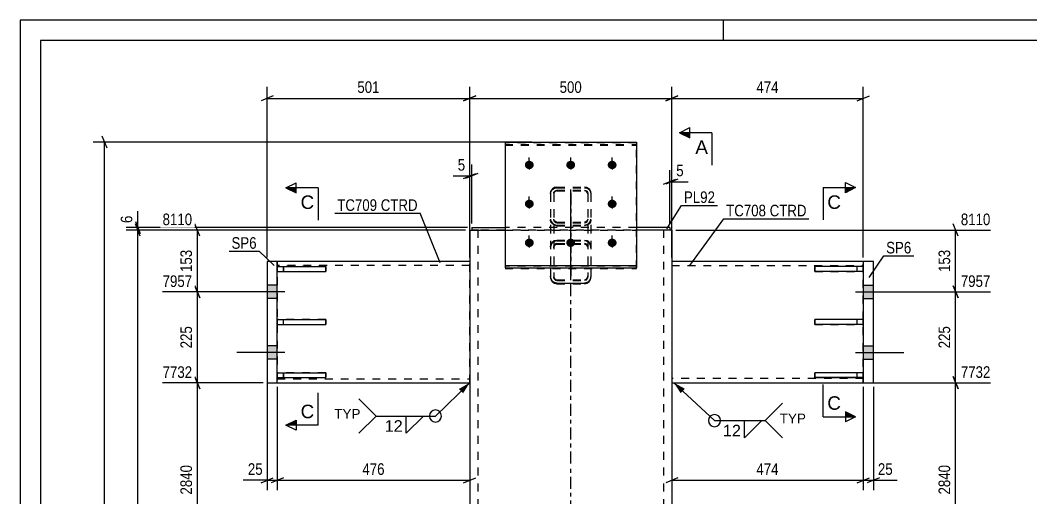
# Model space of a CAD drawing. Header units: millimetres. Extents: x -136 to 458, y -179 to 241.
# Drawn here: x -136.2 to 113.8, y 122.5 to 240.7 of the extents above; entities that cross this region are included whole.
import ezdxf

# ---------------------------------------------------------------- set-up
doc = ezdxf.new("R2010")
doc.units = ezdxf.units.MM
doc.linetypes.add('DXK_LINE_DOT2', pattern=[3.9198, 1.9599, -1.9599])
doc.linetypes.add('DXK_LINE_DOT3', pattern=[5.9187, 2.979, -0.9799, 0.9799, -0.9799])
doc.styles.add('Arial', font='ARIAL.TTF', dxfattribs={"height": 0.2})
doc.styles.add('Arial Narrow', font='ARIALN.TTF', dxfattribs={"height": 0.2})

# ---------------------------------------------------------------- blocks, each defined once
blk = doc.blocks.new('Unknown-284876647-1134')
at = {"color": 5, "linetype": 'Continuous'}
for p, q in [((457.78, 240.69), (-136.22, 240.69)), ((-136.22, 240.69), (-136.22, -179.31)), ((37.78, 235.69), (37.78, 240.69)), ((452.78, 235.69), (-131.22, 235.69)), ((-131.22, 235.69), (-131.22, -174.31))]:
    blk.add_line(p, q, dxfattribs=at)
blk = doc.blocks.new('Part-284876647-1923 - 1855')
at = {"color": 2, "linetype": 'Continuous'}
for p, q in [((-72.6, 153.46), (-60.6, 153.46)), ((-72.6, 153.46), (-72.6, 152.26)), ((-60.6, 153.46), (-60.6, 152.26)), ((-72.6, 152.26), (-60.6, 152.26))]:
    blk.add_line(p, q, dxfattribs=at)
at = {"color": 7, "linetype": 'DXK_LINE_DOT2'}
blk.add_line((-71.1, 152.26), (-71.1, 153.46), dxfattribs=at)
blk = doc.blocks.new('Part-284876647-1869 - 1855')
at = {"color": 7, "linetype": 'DXK_LINE_DOT3'}
for p, q in [((0, 131), (0, 198.79)), ((0, 36), (0, 130))]:
    blk.add_line(p, q, dxfattribs=at)
at = {"color": 2, "linetype": 'Continuous'}
for p, q in [((-25, 188.79), (-25, 131)), ((-25, 188.79), (-24.5, 188.79)), ((-22.82, 188.79), (-16.25, 188.79)), ((22.82, 188.79), (16.25, 188.79)), ((25, 188.79), (24.5, 188.79)), ((25, 188.79), (25, 131)), ((-25, 130), (-25, 36)), ((25, 130), (25, 36))]:
    blk.add_line(p, q, dxfattribs=at)
at = {"color": 7, "linetype": 'DXK_LINE_DOT2'}
for p, q in [((-22.85, 188.79), (-24.5, 188.79)), ((-23.83, 188.79), (-22.82, 188.79)), ((-23, 188.79), (-23, 131)), ((-22.85, 188.79), (-22.82, 188.79)), ((-16.25, 188.79), (16.25, 188.79)), ((24.5, 188.79), (22.41, 188.79)), ((23, 188.79), (23, 131)), ((-23, 130), (-23, 36)), ((23, 130), (23, 36))]:
    blk.add_line(p, q, dxfattribs=at)
blk = doc.blocks.new('Bolt-284876647-1871 - 1855')
at = {"linetype": 'Continuous'}
for points in [[(72.4, 175.16), (72.4, 171.86), (74.9, 171.86), (74.9, 175.16)], [(72.4, 175.16), (72.4, 171.86), (74.9, 171.86), (74.9, 175.16)], [(72.4, 160.16), (72.4, 156.86), (74.9, 156.86), (74.9, 160.16)], [(72.4, 160.16), (72.4, 156.86), (74.9, 156.86), (74.9, 160.16)]]:
    blk.add_hatch(color=1, dxfattribs=at).paths.add_polyline_path(points)
at = {"color": 1, "linetype": 'Continuous'}
for p, q in [((72.4, 175.16), (74.9, 175.16)), ((72.4, 175.16), (74.9, 175.16)), ((70.5, 173.51), (82.4, 173.51)), ((70.5, 173.51), (82.4, 173.51)), ((72.4, 171.86), (74.9, 171.86)), ((72.4, 171.86), (74.9, 171.86)), ((72.4, 160.16), (74.9, 160.16)), ((72.4, 160.16), (74.9, 160.16)), ((70.5, 158.51), (82.4, 158.51)), ((70.5, 158.51), (82.4, 158.51)), ((72.4, 156.86), (74.9, 156.86)), ((72.4, 156.86), (74.9, 156.86))]:
    blk.add_line(p, q, dxfattribs=at)
blk = doc.blocks.new('Bolt-284876647-1873 - 1855')
at = {"linetype": 'Continuous'}
for points in [[(-75.1, 175.15), (-75.1, 171.85), (-72.6, 171.85), (-72.6, 175.15)], [(-75.1, 175.15), (-75.1, 171.85), (-72.6, 171.85), (-72.6, 175.15)], [(-75.1, 160.15), (-75.1, 156.85), (-72.6, 156.85), (-72.6, 160.15)], [(-75.1, 160.15), (-75.1, 156.85), (-72.6, 156.85), (-72.6, 160.15)]]:
    blk.add_hatch(color=1, dxfattribs=at).paths.add_polyline_path(points)
at = {"color": 1, "linetype": 'Continuous'}
for p, q in [((-72.6, 175.15), (-75.1, 175.15)), ((-72.6, 175.15), (-75.1, 175.15)), ((-70.7, 173.5), (-82.6, 173.5)), ((-70.7, 173.5), (-82.6, 173.5)), ((-72.6, 171.85), (-75.1, 171.85)), ((-72.6, 171.85), (-75.1, 171.85)), ((-72.6, 160.15), (-75.1, 160.15)), ((-72.6, 160.15), (-75.1, 160.15)), ((-70.7, 158.5), (-82.6, 158.5)), ((-70.7, 158.5), (-82.6, 158.5)), ((-72.6, 156.85), (-75.1, 156.85)), ((-72.6, 156.85), (-75.1, 156.85))]:
    blk.add_line(p, q, dxfattribs=at)
blk = doc.blocks.new('Bolt-284876647-1874 - 1855')
at = {"color": 1, "linetype": 'DXK_LINE_DOT2'}
for p, q in [((-10.25, 205.71), (-10.25, 202.87)), ((0, 205.71), (0, 202.87)), ((10.25, 205.71), (10.25, 202.87)), ((-10.25, 196.07), (-10.25, 193.23)), ((10.25, 196.07), (10.25, 193.23)), ((-10.25, 186.44), (-10.25, 183.6)), ((0, 186.44), (0, 183.6)), ((10.25, 186.44), (10.25, 183.6))]:
    blk.add_line(p, q, dxfattribs=at)
blk = doc.blocks.new('Part-284876647-1939 - 1855')
at = {"color": 2, "linetype": 'Continuous'}
for p, q in [((-75.1, 181), (-75.1, 151)), ((-72.6, 181), (-75.1, 181)), ((-72.6, 151), (-72.6, 181)), ((-75.1, 151), (-72.6, 151))]:
    blk.add_line(p, q, dxfattribs=at)
blk = doc.blocks.new('Part-284876647-1892 - 1855')
at = {"color": 7, "linetype": 'DXK_LINE_DOT2'}
for p, q in [((-60.6, 179.76), (-72.6, 179.76)), ((-72.6, 179.76), (-72.6, 178.56)), ((-72.6, 178.56), (-60.6, 178.56)), ((-71.1, 179.76), (-71.1, 178.56)), ((-60.6, 178.56), (-60.6, 179.76))]:
    blk.add_line(p, q, dxfattribs=at)
blk = doc.blocks.new('Part-284876647-2021 - 1855')
at = {"color": 2, "linetype": 'Continuous'}
for p, q in [((72.4, 181.01), (25, 181.01)), ((25, 151.01), (72.4, 151.01))]:
    blk.add_line(p, q, dxfattribs=at)
at = {"color": 7, "linetype": 'DXK_LINE_DOT2'}
for p, q in [((25, 181.01), (25, 151.01)), ((72.4, 151.01), (72.4, 181.01)), ((25, 180.01), (72.4, 180.01)), ((72.4, 152.01), (25, 152.01))]:
    blk.add_line(p, q, dxfattribs=at)
blk = doc.blocks.new('Part-284876647-1893 - 1855')
at = {"color": 7, "linetype": 'DXK_LINE_DOT2'}
for p, q in [((-60.6, 166.61), (-72.6, 166.61)), ((-72.6, 166.61), (-72.6, 165.41)), ((-72.6, 165.41), (-60.6, 165.41)), ((-71.1, 165.41), (-71.1, 166.61)), ((-60.6, 165.41), (-60.6, 166.61))]:
    blk.add_line(p, q, dxfattribs=at)
blk = doc.blocks.new('Part-284876647-1894 - 1855')
at = {"color": 2, "linetype": 'Continuous'}
for p, q in [((-72.6, 179.76), (-60.6, 179.76)), ((-72.6, 179.76), (-72.6, 178.56)), ((-72.6, 178.56), (-60.6, 178.56)), ((-60.6, 179.76), (-60.6, 178.56))]:
    blk.add_line(p, q, dxfattribs=at)
at = {"color": 7, "linetype": 'DXK_LINE_DOT2'}
blk.add_line((-71.1, 178.56), (-71.1, 179.76), dxfattribs=at)
blk = doc.blocks.new('Part-284876647-1959 - 1855')
at = {"color": 2, "linetype": 'Continuous'}
for p, q in [((72.4, 181.01), (72.4, 151.01)), ((74.9, 181.01), (72.4, 181.01)), ((74.9, 151.01), (74.9, 181.01)), ((72.4, 151.01), (74.9, 151.01))]:
    blk.add_line(p, q, dxfattribs=at)
blk = doc.blocks.new('Part-284876647-1895 - 1855')
at = {"color": 2, "linetype": 'Continuous'}
for p, q in [((-72.6, 166.61), (-60.6, 166.61)), ((-72.6, 166.61), (-72.6, 165.41)), ((-72.6, 165.41), (-60.6, 165.41)), ((-60.6, 166.61), (-60.6, 165.41))]:
    blk.add_line(p, q, dxfattribs=at)
at = {"color": 7, "linetype": 'DXK_LINE_DOT2'}
blk.add_line((-71.1, 165.41), (-71.1, 166.61), dxfattribs=at)
blk = doc.blocks.new('Part-284876647-1897 - 1855')
at = {"color": 7, "linetype": 'DXK_LINE_DOT2'}
for p, q in [((16.25, 210.35), (-16.25, 210.35)), ((-16.25, 210.35), (-16.25, 179.26)), ((16.25, 179.26), (16.25, 210.35)), ((-16.25, 209.8), (16.25, 209.8)), ((16.25, 179.81), (-16.25, 179.81)), ((-16.25, 179.26), (16.25, 179.26))]:
    blk.add_line(p, q, dxfattribs=at)
blk = doc.blocks.new('Part-284876647-1899 - 1855')
at = {"color": 7, "linetype": 'DXK_LINE_DOT2'}
for p, q in [((-4.88, 198.48), (-5, 197.9)), ((-5, 197.9), (-5, 179.44)), ((-4.53, 198.96), (-4.88, 198.48)), ((-4.01, 199.29), (-4.53, 198.96)), ((-4.2, 197.9), (-4.14, 198.19)), ((-4.2, 197.9), (-4.2, 177.35)), ((-4.14, 198.19), (-3.96, 198.43)), ((-3.4, 199.41), (-4.01, 199.29)), ((-3.96, 198.43), (-3.7, 198.6)), ((-3.7, 198.6), (-3.4, 198.65)), ((-3.4, 199.41), (3.4, 199.41)), ((-3.4, 198.65), (3.4, 198.65)), ((4.02, 199.29), (3.4, 199.41)), ((3.4, 198.65), (3.71, 198.6)), ((3.71, 198.6), (3.97, 198.43)), ((3.97, 198.43), (4.14, 198.19)), ((4.53, 198.96), (4.02, 199.29)), ((4.14, 198.19), (4.2, 197.9)), ((4.2, 197.9), (4.2, 177.35)), ((4.88, 198.48), (4.53, 198.96)), ((5, 197.9), (4.88, 198.48)), ((5, 197.9), (5, 179.44)), ((-5, 191.51), (-4.88, 190.94)), ((-4.88, 190.94), (-4.53, 190.45)), ((-4.53, 190.45), (-4.01, 190.12)), ((-4.14, 191.22), (-4.2, 191.51)), ((-3.96, 190.98), (-4.14, 191.22)), ((-4.01, 190.12), (-3.4, 190.01)), ((-3.7, 190.82), (-3.96, 190.98)), ((-3.4, 190.76), (-3.7, 190.82)), ((-3.4, 190.76), (3.4, 190.76)), ((3.71, 190.82), (3.4, 190.76)), ((3.4, 190.01), (4.02, 190.12)), ((3.97, 190.98), (3.71, 190.82)), ((4.14, 191.22), (3.97, 190.98)), ((4.02, 190.12), (4.53, 190.45)), ((4.2, 191.51), (4.14, 191.22)), ((4.53, 190.45), (4.88, 190.94)), ((4.88, 190.94), (5, 191.51)), ((-3.4, 190.01), (3.4, 190.01)), ((-5, 184.58), (-4.88, 185.23)), ((-4.01, 186.16), (-3.4, 186.29)), ((-3.4, 185.43), (-3.7, 185.37)), ((-3.4, 186.29), (3.4, 186.29)), ((-3.4, 185.43), (3.4, 185.43)), ((3.4, 186.29), (4.02, 186.16)), ((3.71, 185.37), (3.4, 185.43)), ((4.88, 185.23), (5, 184.58)), ((-4.14, 184.91), (-4.2, 184.58)), ((4.2, 184.58), (4.14, 184.91)), ((-4.2, 177.35), (-4.14, 177.02)), ((-3.7, 176.56), (-3.4, 176.49)), ((-3.4, 176.49), (3.4, 176.49)), ((3.4, 176.49), (3.71, 176.56)), ((4.14, 177.02), (4.2, 177.35))]:
    blk.add_line(p, q, dxfattribs=at)
at = {"color": 7, "linetype": 'DXK_LINE_DOT3'}
blk.add_line((0, 177.54), (0, 198.13), dxfattribs=at)
at = {"color": 2, "linetype": 'Continuous'}
for p, q in [((-5, 179.44), (-5, 177.35)), ((5, 179.44), (5, 177.35)), ((-4.88, 176.69), (-5, 177.35)), ((-3.4, 175.64), (-4.01, 175.77)), ((-3.4, 175.64), (3.4, 175.64)), ((4.02, 175.77), (3.4, 175.64)), ((5, 177.35), (4.88, 176.69))]:
    blk.add_line(p, q, dxfattribs=at)
at = {"color": 7, "linetype": 'DXK_LINE_DOT2'}
for centre, radius, start, end in [((-3.33, 184.65), 1.65, 114.3199, 159.2416), ((-3.36, 184.62), 0.827, 114.3199, 159.2416), ((3.37, 184.62), 0.827, 20.7584, 65.6801), ((3.33, 184.65), 1.65, 20.7584, 65.6801), ((-3.36, 177.31), 0.827, 200.7584, 245.6801), ((3.37, 177.31), 0.827, 294.3199, 339.2416)]:
    blk.add_arc(centre, radius, start, end, dxfattribs=at)
at = {"color": 2, "linetype": 'Continuous'}
for centre, start, end in [((-3.33, 177.28), 200.7584, 245.6801), ((3.33, 177.28), 294.3199, 339.2416)]:
    blk.add_arc(centre, 1.65, start, end, dxfattribs=at)
blk = doc.blocks.new('Part-284876647-1914 - 1855')
at = {"color": 2, "linetype": 'Continuous'}
for p, q in [((-24.5, 189.39), (-16.25, 189.39)), ((-24.5, 189.39), (-24.5, 188.79)), ((-24.5, 188.79), (-22.82, 188.79)), ((24.5, 189.39), (16.25, 189.39)), ((24.5, 188.79), (22.82, 188.79)), ((24.5, 189.39), (24.5, 188.79))]:
    blk.add_line(p, q, dxfattribs=at)
at = {"color": 7, "linetype": 'DXK_LINE_DOT2'}
for p, q in [((22.82, 188.79), (-22.82, 188.79)), ((16.25, 189.39), (-16.25, 189.39))]:
    blk.add_line(p, q, dxfattribs=at)
blk = doc.blocks.new('Part-284876647-1920 - 1855')
at = {"color": 7, "linetype": 'DXK_LINE_DOT2'}
for p, q in [((-60.6, 153.46), (-72.6, 153.46)), ((-72.6, 153.46), (-72.6, 152.26)), ((-71.1, 153.46), (-71.1, 152.26)), ((-60.6, 152.26), (-60.6, 153.46)), ((-72.6, 152.26), (-60.6, 152.26))]:
    blk.add_line(p, q, dxfattribs=at)
blk = doc.blocks.new('Part-284876647-2033 - 1855')
at = {"color": 2, "linetype": 'Continuous'}
for p, q in [((-25, 181), (-72.6, 181)), ((-72.6, 151), (-25, 151))]:
    blk.add_line(p, q, dxfattribs=at)
at = {"color": 7, "linetype": 'DXK_LINE_DOT2'}
for p, q in [((-72.6, 181), (-72.6, 151)), ((-25, 151), (-25, 181)), ((-25, 180), (-72.6, 180)), ((-72.6, 152), (-25, 152))]:
    blk.add_line(p, q, dxfattribs=at)
blk = doc.blocks.new('Part-284876647-2054 - 1855')
at = {"color": 7, "linetype": 'DXK_LINE_DOT2'}
for p, q in [((-5, 197.73), (-4.88, 198.3)), ((-5, 197.73), (-5, 177.17)), ((-4.88, 198.3), (-4.53, 198.79)), ((-4.53, 198.79), (-4.01, 199.12)), ((-4.14, 198.02), (-4.2, 197.73)), ((-4.2, 197.73), (-4.2, 177.17)), ((-3.96, 198.26), (-4.14, 198.02)), ((-4.01, 199.12), (-3.4, 199.23)), ((-3.7, 198.42), (-3.96, 198.26)), ((-3.4, 198.48), (-3.7, 198.42)), ((-3.4, 199.23), (3.4, 199.23)), ((-3.4, 198.48), (3.4, 198.48)), ((3.4, 199.23), (4.02, 199.12)), ((3.71, 198.42), (3.4, 198.48)), ((3.97, 198.26), (3.71, 198.42)), ((4.14, 198.02), (3.97, 198.26)), ((4.02, 199.12), (4.53, 198.79)), ((4.2, 197.73), (4.14, 198.02)), ((4.2, 197.73), (4.2, 177.17)), ((4.53, 198.79), (4.88, 198.3)), ((4.88, 198.3), (5, 197.73)), ((5, 197.73), (5, 177.17)), ((-4.88, 190.76), (-5, 191.34)), ((-4.53, 190.28), (-4.88, 190.76)), ((-4.01, 189.95), (-4.53, 190.28)), ((-4.2, 191.34), (-4.14, 191.05)), ((-4.14, 191.05), (-3.96, 190.81)), ((-3.96, 190.81), (-3.7, 190.64)), ((-3.7, 190.64), (-3.4, 190.59)), ((-3.4, 190.59), (3.4, 190.59)), ((3.4, 190.59), (3.71, 190.64)), ((3.71, 190.64), (3.97, 190.81)), ((3.97, 190.81), (4.14, 191.05)), ((4.53, 190.28), (4.02, 189.95)), ((4.14, 191.05), (4.2, 191.34)), ((4.88, 190.76), (4.53, 190.28)), ((5, 191.34), (4.88, 190.76)), ((-3.4, 189.84), (-4.01, 189.95)), ((-3.4, 189.84), (3.4, 189.84)), ((4.02, 189.95), (3.4, 189.84)), ((-4.88, 185.06), (-5, 184.41)), ((-3.4, 186.11), (-4.01, 185.98)), ((-3.7, 185.2), (-3.4, 185.26)), ((-3.4, 186.11), (3.4, 186.11)), ((-3.4, 185.26), (3.4, 185.26)), ((3.97, 185.99), (3.4, 186.11)), ((3.4, 185.26), (3.71, 185.2)), ((4.02, 185.98), (3.97, 185.99)), ((5, 184.41), (4.88, 185.06)), ((-4.2, 184.41), (-4.14, 184.74)), ((4.14, 184.74), (4.2, 184.41)), ((-5, 177.17), (-4.88, 176.52)), ((-4.14, 176.85), (-4.2, 177.17)), ((-4.01, 175.6), (-3.4, 175.47)), ((-3.4, 176.32), (-3.7, 176.39)), ((-3.4, 176.32), (3.4, 176.32)), ((-3.4, 175.47), (3.4, 175.47)), ((3.71, 176.39), (3.4, 176.32)), ((3.4, 175.47), (4.02, 175.6)), ((4.2, 177.17), (4.14, 176.85)), ((4.88, 176.52), (5, 177.17))]:
    blk.add_line(p, q, dxfattribs=at)
at = {"color": 7, "linetype": 'DXK_LINE_DOT3'}
blk.add_line((0, 197.95), (0, 177.37), dxfattribs=at)
at = {"color": 7, "linetype": 'DXK_LINE_DOT2'}
for centre, radius, start, end in [((-3.33, 184.47), 1.65, 114.32, 159.2417), ((-3.36, 184.44), 0.827, 114.32, 159.2417), ((3.37, 184.44), 0.827, 20.7583, 65.68), ((3.33, 184.47), 1.65, 20.7583, 65.68), ((-3.33, 177.11), 1.65, 200.7583, 245.68), ((-3.36, 177.14), 0.827, 200.7583, 245.68), ((3.37, 177.14), 0.827, 294.32, 339.2417), ((3.33, 177.11), 1.65, 294.32, 339.2417)]:
    blk.add_arc(centre, radius, start, end, dxfattribs=at)
blk = doc.blocks.new('Part-284876647-2066 - 1855')
at = {"color": 2, "linetype": 'Continuous'}
for p, q in [((-16.25, 210.52), (16.25, 210.52)), ((-16.25, 210.52), (-16.25, 179.44)), ((16.25, 210.52), (16.25, 179.44)), ((-16.25, 179.98), (16.25, 179.98)), ((-16.25, 179.44), (16.25, 179.44))]:
    blk.add_line(p, q, dxfattribs=at)
at = {"color": 7, "linetype": 'DXK_LINE_DOT2'}
blk.add_line((-16.25, 209.98), (16.25, 209.98), dxfattribs=at)
blk = doc.blocks.new('Bolt-284876647-2067 - 1855')
at = {"linetype": 'Continuous'}
for points in [[(-10.25, 203.85), (-10.48, 203.87), (-10.69, 203.94), (-10.89, 204.05), (-11.06, 204.19), (-11.2, 204.37), (-11.29, 204.57), (-11.34, 204.78), (-11.34, 204.99), (-11.29, 205.21), (-11.2, 205.4), (-11.06, 205.58), (-10.89, 205.72), (-10.69, 205.83), (-10.48, 205.9), (-10.25, 205.92), (-10.02, 205.9), (-9.8, 205.83), (-9.6, 205.72), (-9.43, 205.58), (-9.29, 205.4), (-9.2, 205.21), (-9.15, 204.99), (-9.15, 204.78), (-9.2, 204.57), (-9.29, 204.37), (-9.43, 204.19), (-9.6, 204.05), (-9.8, 203.94), (-10.02, 203.87)], [(0, 203.85), (-0.23, 203.87), (-0.44, 203.94), (-0.64, 204.05), (-0.81, 204.19), (-0.95, 204.37), (-1.04, 204.57), (-1.09, 204.78), (-1.09, 204.99), (-1.04, 205.21), (-0.95, 205.4), (-0.81, 205.58), (-0.64, 205.72), (-0.44, 205.83), (-0.23, 205.9), (0, 205.92), (0.23, 205.9), (0.45, 205.83), (0.65, 205.72), (0.82, 205.58), (0.96, 205.4), (1.05, 205.21), (1.1, 204.99), (1.1, 204.78), (1.05, 204.57), (0.96, 204.37), (0.82, 204.19), (0.65, 204.05), (0.45, 203.94), (0.23, 203.87)], [(10.25, 203.85), (10.02, 203.87), (9.81, 203.94), (9.61, 204.05), (9.44, 204.19), (9.3, 204.37), (9.21, 204.57), (9.16, 204.78), (9.16, 204.99), (9.21, 205.21), (9.3, 205.4), (9.44, 205.58), (9.61, 205.72), (9.81, 205.83), (10.02, 205.9), (10.25, 205.92), (10.48, 205.9), (10.7, 205.83), (10.9, 205.72), (11.07, 205.58), (11.21, 205.4), (11.3, 205.21), (11.35, 204.99), (11.35, 204.78), (11.3, 204.57), (11.21, 204.37), (11.07, 204.19), (10.9, 204.05), (10.7, 203.94), (10.48, 203.87)], [(-10.25, 194.22), (-10.48, 194.24), (-10.69, 194.31), (-10.89, 194.42), (-11.06, 194.56), (-11.2, 194.74), (-11.29, 194.93), (-11.34, 195.15), (-11.34, 195.36), (-11.29, 195.57), (-11.2, 195.77), (-11.06, 195.95), (-10.89, 196.09), (-10.69, 196.2), (-10.48, 196.27), (-10.25, 196.29), (-10.02, 196.27), (-9.8, 196.2), (-9.6, 196.09), (-9.43, 195.95), (-9.29, 195.77), (-9.2, 195.57), (-9.15, 195.36), (-9.15, 195.15), (-9.2, 194.93), (-9.29, 194.74), (-9.43, 194.56), (-9.6, 194.42), (-9.8, 194.31), (-10.02, 194.24)], [(10.25, 194.22), (10.02, 194.24), (9.81, 194.31), (9.61, 194.42), (9.44, 194.56), (9.3, 194.74), (9.21, 194.93), (9.16, 195.15), (9.16, 195.36), (9.21, 195.57), (9.3, 195.77), (9.44, 195.95), (9.61, 196.09), (9.81, 196.2), (10.02, 196.27), (10.25, 196.29), (10.48, 196.27), (10.7, 196.2), (10.9, 196.09), (11.07, 195.95), (11.21, 195.77), (11.3, 195.57), (11.35, 195.36), (11.35, 195.15), (11.3, 194.93), (11.21, 194.74), (11.07, 194.56), (10.9, 194.42), (10.7, 194.31), (10.48, 194.24)], [(-10.25, 184.59), (-10.48, 184.61), (-10.69, 184.68), (-10.89, 184.79), (-11.06, 184.93), (-11.2, 185.11), (-11.29, 185.3), (-11.34, 185.51), (-11.34, 185.73), (-11.29, 185.94), (-11.2, 186.14), (-11.06, 186.31), (-10.89, 186.46), (-10.69, 186.57), (-10.48, 186.63), (-10.25, 186.66), (-10.02, 186.63), (-9.8, 186.57), (-9.6, 186.46), (-9.43, 186.31), (-9.29, 186.14), (-9.2, 185.94), (-9.15, 185.73), (-9.15, 185.51), (-9.2, 185.3), (-9.29, 185.11), (-9.43, 184.93), (-9.6, 184.79), (-9.8, 184.68), (-10.02, 184.61)], [(0, 184.59), (-0.23, 184.61), (-0.44, 184.68), (-0.64, 184.79), (-0.81, 184.93), (-0.95, 185.11), (-1.04, 185.3), (-1.09, 185.51), (-1.09, 185.73), (-1.04, 185.94), (-0.95, 186.14), (-0.81, 186.31), (-0.64, 186.46), (-0.44, 186.57), (-0.23, 186.63), (0, 186.66), (0.23, 186.63), (0.45, 186.57), (0.65, 186.46), (0.82, 186.31), (0.96, 186.14), (1.05, 185.94), (1.1, 185.73), (1.1, 185.51), (1.05, 185.3), (0.96, 185.11), (0.82, 184.93), (0.65, 184.79), (0.45, 184.68), (0.23, 184.61)], [(10.25, 184.59), (10.02, 184.61), (9.81, 184.68), (9.61, 184.79), (9.44, 184.93), (9.3, 185.11), (9.21, 185.3), (9.16, 185.51), (9.16, 185.73), (9.21, 185.94), (9.3, 186.14), (9.44, 186.31), (9.61, 186.46), (9.81, 186.57), (10.02, 186.63), (10.25, 186.66), (10.48, 186.63), (10.7, 186.57), (10.9, 186.46), (11.07, 186.31), (11.21, 186.14), (11.3, 185.94), (11.35, 185.73), (11.35, 185.51), (11.3, 185.3), (11.21, 185.11), (11.07, 184.93), (10.9, 184.79), (10.7, 184.68), (10.48, 184.61)]]:
    blk.add_hatch(color=1, dxfattribs=at).paths.add_polyline_path(points)
at = {"color": 1, "linetype": 'Continuous'}
for p, q in [((-10.25, 203.89), (-10.25, 206.73)), ((0, 203.89), (0, 206.73)), ((10.25, 203.89), (10.25, 206.73)), ((-10.25, 194.26), (-10.25, 197.1)), ((10.25, 194.26), (10.25, 197.1)), ((-10.25, 184.63), (-10.25, 187.47)), ((0, 184.63), (0, 187.47)), ((10.25, 184.63), (10.25, 187.47))]:
    blk.add_line(p, q, dxfattribs=at)
blk = doc.blocks.new('Part-284876647-2068 - 1855')
at = {"color": 7, "linetype": 'DXK_LINE_DOT2'}
for p, q in [((72.4, 166.61), (60.4, 166.61)), ((60.4, 166.61), (60.4, 165.41)), ((60.4, 165.41), (72.4, 165.41)), ((70.9, 165.41), (70.9, 166.61)), ((72.4, 165.41), (72.4, 166.61))]:
    blk.add_line(p, q, dxfattribs=at)
blk = doc.blocks.new('Part-284876647-2069 - 1855')
at = {"color": 7, "linetype": 'DXK_LINE_DOT2'}
for p, q in [((72.4, 179.76), (60.4, 179.76)), ((60.4, 179.76), (60.4, 178.56)), ((60.4, 178.56), (72.4, 178.56)), ((70.9, 178.56), (70.9, 179.76)), ((72.4, 178.56), (72.4, 179.76))]:
    blk.add_line(p, q, dxfattribs=at)
blk = doc.blocks.new('Part-284876647-2070 - 1855')
at = {"color": 7, "linetype": 'DXK_LINE_DOT2'}
for p, q in [((72.4, 153.46), (60.4, 153.46)), ((60.4, 153.46), (60.4, 152.26)), ((70.9, 152.26), (70.9, 153.46)), ((72.4, 152.26), (72.4, 153.46)), ((60.4, 152.26), (72.4, 152.26))]:
    blk.add_line(p, q, dxfattribs=at)
blk = doc.blocks.new('Part-284876647-2071 - 1855')
at = {"color": 2, "linetype": 'Continuous'}
for p, q in [((60.4, 165.41), (60.4, 166.61)), ((72.4, 166.61), (60.4, 166.61)), ((72.4, 165.41), (60.4, 165.41)), ((72.4, 166.61), (72.4, 165.41))]:
    blk.add_line(p, q, dxfattribs=at)
at = {"color": 7, "linetype": 'DXK_LINE_DOT2'}
for p, q in [((70.9, 165.41), (70.9, 166.61)), ((72.4, 166.61), (72.4, 166.61)), ((72.4, 166.61), (72.4, 166.61)), ((72.4, 165.41), (72.4, 165.41)), ((72.4, 165.41), (72.4, 165.41))]:
    blk.add_line(p, q, dxfattribs=at)
blk = doc.blocks.new('Part-284876647-2072 - 1855')
at = {"color": 2, "linetype": 'Continuous'}
for p, q in [((60.4, 178.56), (60.4, 179.76)), ((72.4, 179.76), (60.4, 179.76)), ((72.4, 178.56), (60.4, 178.56)), ((72.4, 179.76), (72.4, 178.56))]:
    blk.add_line(p, q, dxfattribs=at)
at = {"color": 7, "linetype": 'DXK_LINE_DOT2'}
for p, q in [((70.9, 178.56), (70.9, 179.76)), ((72.4, 179.76), (72.4, 179.76)), ((72.4, 179.76), (72.4, 179.76)), ((72.4, 178.56), (72.4, 178.56)), ((72.4, 178.56), (72.4, 178.56))]:
    blk.add_line(p, q, dxfattribs=at)
blk = doc.blocks.new('Part-284876647-2073 - 1855')
at = {"color": 2, "linetype": 'Continuous'}
for p, q in [((60.4, 152.26), (60.4, 153.46)), ((72.4, 153.46), (60.4, 153.46)), ((72.4, 153.46), (72.4, 152.26)), ((72.4, 152.26), (60.4, 152.26))]:
    blk.add_line(p, q, dxfattribs=at)
at = {"color": 7, "linetype": 'DXK_LINE_DOT2'}
for p, q in [((70.9, 152.26), (70.9, 153.46)), ((72.4, 153.46), (72.4, 153.46)), ((72.4, 153.46), (72.4, 153.46)), ((72.4, 152.26), (72.4, 152.26)), ((72.4, 152.26), (72.4, 152.26))]:
    blk.add_line(p, q, dxfattribs=at)
blk = doc.blocks.new('StraightDimension-284876647-2091 - 1855')
at = {"color": 7, "linetype": 'Continuous'}
for p, q in [((-75.1, 165), (-75.1, 124.46)), ((-72.6, 150), (-72.6, 124.46)), ((-76.6, 126.26), (-73.6, 127.46)), ((-75.1, 126.86), (-72.6, 126.86)), ((-71.1, 127.46), (-74.1, 126.26))]:
    blk.add_line(p, q, dxfattribs=at)
at = {"color": 0}
blk.add_wipeout([(-75.63, 127.61), (-75.63, 131.81), (-80.48, 131.81), (-80.48, 127.61)], dxfattribs=at)
at = {"color": 7, "linetype": 'Continuous'}
blk.add_line((-75.1, 126.86), (-81.01, 126.86), dxfattribs=at)
blk.add_line((-75.1, 126.86), (-81.01, 126.86), dxfattribs=at)
at = {"color": 3, "style": 'Arial Narrow'}
blk.add_text('25', height=2.863, dxfattribs=at).set_placement((-79.88, 128.21))
blk = doc.blocks.new('StraightDimension-284876647-2248 - 1855')
at = {"color": 7, "linetype": 'Continuous'}
for p, q in [((-75.1, 182), (-75.1, 224.21)), ((-25, 182), (-25, 224.21)), ((-73.6, 221.96), (-76.6, 220.76)), ((-75.1, 221.36), (-25, 221.36)), ((-26.5, 220.76), (-23.5, 221.96))]:
    blk.add_line(p, q, dxfattribs=at)
at = {"color": 0}
blk.add_wipeout([(-46.71, 222.11), (-46.71, 226.31), (-53.39, 226.31), (-53.39, 222.11)], dxfattribs=at)
at = {"color": 3, "style": 'Arial Narrow'}
blk.add_text('501', height=2.863, dxfattribs=at).set_placement((-52.79, 222.71))
blk = doc.blocks.new('StraightDimension-284876647-5099 - 1855')
at = {"color": 7, "linetype": 'Continuous'}
for p, q in [((95.84, 187.29), (94.64, 190.29)), ((26, 188.79), (103.85, 188.79)), ((95.24, 173.51), (95.24, 188.79)), ((79.99, 173.51), (103.85, 173.51)), ((94.64, 175.01), (95.84, 172.01))]:
    blk.add_line(p, q, dxfattribs=at)
at = {"color": 0, "linetype": 'Continuous'}
blk.add_wipeout([(104.45, 189.39), (104.45, 193.59), (95.94, 193.59), (95.94, 189.39)], dxfattribs=at)
at = {"color": 0}
blk.add_wipeout([(94.49, 184.49), (90.29, 184.49), (90.29, 177.8), (94.49, 177.8)], dxfattribs=at)
at = {"color": 3, "linetype": 'Continuous', "style": 'Arial Narrow'}
blk.add_text('8110', height=2.863, dxfattribs=at).set_placement((96.54, 189.99))
at = {"color": 3, "style": 'Arial Narrow'}
blk.add_text('153', height=2.863, rotation=90.0002, dxfattribs=at).set_placement((93.89, 178.4))
blk = doc.blocks.new('StraightDimension-284876647-2277 - 1855')
at = {"color": 7, "linetype": 'Continuous'}
for p, q in [((25, 182.01), (25, 224.21)), ((72.4, 182.01), (72.4, 224.21)), ((26.5, 221.96), (23.5, 220.76)), ((25, 221.36), (72.4, 221.36)), ((70.9, 220.76), (73.9, 221.96))]:
    blk.add_line(p, q, dxfattribs=at)
at = {"color": 0}
blk.add_wipeout([(52.04, 222.11), (52.04, 226.31), (45.36, 226.31), (45.36, 222.11)], dxfattribs=at)
at = {"color": 3, "style": 'Arial Narrow'}
blk.add_text('474', height=2.863, dxfattribs=at).set_placement((45.96, 222.71))
blk = doc.blocks.new('StraightDimension-284876647-4904 - 1855')
at = {"color": 7, "linetype": 'Continuous'}
for p, q in [((-107.73, 190.89), (-106.53, 187.89)), ((-106.53, 187.29), (-107.73, 190.29)), ((-25.5, 189.39), (-109.98, 189.39)), ((-26, 188.79), (-109.98, 188.79)), ((-107.13, 188.79), (-107.13, 189.39))]:
    blk.add_line(p, q, dxfattribs=at)
at = {"color": 0}
blk.add_wipeout([(-107.88, 192.94), (-112.08, 192.94), (-112.08, 189.91), (-107.88, 189.91)], dxfattribs=at)
at = {"color": 7, "linetype": 'Continuous'}
blk.add_line((-107.13, 189.39), (-107.13, 193.46), dxfattribs=at)
blk.add_line((-107.13, 189.39), (-107.13, 193.46), dxfattribs=at)
at = {"color": 3, "style": 'Arial Narrow'}
blk.add_text('6', height=2.86, rotation=90.0002, dxfattribs=at).set_placement((-108.48, 190.51))
blk = doc.blocks.new('StraightDimension-284876647-5100 - 1855')
at = {"color": 7, "linetype": 'Continuous'}
for p, q in [((79.99, 173.51), (103.85, 173.51)), ((95.84, 172.01), (94.64, 175.01)), ((95.24, 151.01), (95.24, 173.51)), ((49.7, 151.01), (103.85, 151.01)), ((94.64, 152.51), (95.84, 149.51))]:
    blk.add_line(p, q, dxfattribs=at)
at = {"color": 0, "linetype": 'Continuous'}
blk.add_wipeout([(104.45, 174.11), (104.45, 178.31), (95.94, 178.31), (95.94, 174.11)], dxfattribs=at)
at = {"color": 0}
blk.add_wipeout([(94.49, 165.6), (90.29, 165.6), (90.29, 158.92), (94.49, 158.92)], dxfattribs=at)
at = {"color": 3, "linetype": 'Continuous', "style": 'Arial Narrow'}
blk.add_text('7957', height=2.863, dxfattribs=at).set_placement((96.54, 174.71))
at = {"color": 3, "style": 'Arial Narrow'}
blk.add_text('225', height=2.863, rotation=90.0002, dxfattribs=at).set_placement((93.89, 159.52))
blk = doc.blocks.new('StraightDimension-284876647-4905 - 1855')
at = {"color": 7, "linetype": 'Continuous'}
for p, q in [((-106.53, 187.29), (-107.73, 190.29)), ((-26, 188.79), (-109.98, 188.79)), ((-107.13, 0), (-107.13, 188.79))]:
    blk.add_line(p, q, dxfattribs=at)
blk = doc.blocks.new('StraightDimension-284876647-2087 - 1855')
at = {"color": 7, "linetype": 'Continuous'}
for p, q in [((72.4, 150.01), (72.4, 124.46)), ((74.9, 150.01), (74.9, 124.46)), ((70.9, 126.26), (73.9, 127.46)), ((72.4, 126.86), (74.9, 126.86)), ((76.4, 127.46), (73.4, 126.26))]:
    blk.add_line(p, q, dxfattribs=at)
at = {"color": 0}
blk.add_wipeout([(80.28, 127.61), (80.28, 131.81), (75.42, 131.81), (75.42, 127.61)], dxfattribs=at)
at = {"color": 7, "linetype": 'Continuous'}
blk.add_line((74.9, 126.86), (80.8, 126.86), dxfattribs=at)
blk.add_line((74.9, 126.86), (80.8, 126.86), dxfattribs=at)
at = {"color": 3, "style": 'Arial Narrow'}
blk.add_text('25', height=2.863, dxfattribs=at).set_placement((76.02, 128.21))
blk = doc.blocks.new('StraightDimension-284876647-2088 - 1855')
at = {"color": 7, "linetype": 'Continuous'}
for p, q in [((25, 150.01), (25, 124.46)), ((72.4, 150.01), (72.4, 124.46)), ((26.5, 127.46), (23.5, 126.26)), ((25, 126.86), (72.4, 126.86)), ((70.9, 126.26), (73.9, 127.46))]:
    blk.add_line(p, q, dxfattribs=at)
at = {"color": 0}
blk.add_wipeout([(52.04, 127.61), (52.04, 131.81), (45.36, 131.81), (45.36, 127.61)], dxfattribs=at)
at = {"color": 3, "style": 'Arial Narrow'}
blk.add_text('474', height=2.863, dxfattribs=at).set_placement((45.96, 128.21))
blk = doc.blocks.new('StraightDimension-284876647-2090 - 1855')
at = {"color": 7, "linetype": 'Continuous'}
for p, q in [((-72.6, 150), (-72.6, 124.46)), ((-25, 150), (-25, 124.46)), ((-71.1, 127.46), (-74.1, 126.26)), ((-72.6, 126.86), (-25, 126.86)), ((-26.5, 126.26), (-23.5, 127.46))]:
    blk.add_line(p, q, dxfattribs=at)
at = {"color": 0}
blk.add_wipeout([(-45.46, 127.61), (-45.46, 131.81), (-52.14, 131.81), (-52.14, 127.61)], dxfattribs=at)
at = {"color": 3, "style": 'Arial Narrow'}
blk.add_text('476', height=2.863, dxfattribs=at).set_placement((-51.54, 128.21))
blk = doc.blocks.new('StraightDimension-284876647-2226 - 1855')
at = {"color": 7, "linetype": 'Continuous'}
for p, q in [((24.5, 190.39), (24.5, 203.59)), ((25, 189.79), (25, 203.59)), ((23, 200.14), (26, 201.34)), ((26.5, 201.34), (23.5, 200.14)), ((24.5, 200.74), (25, 200.74))]:
    blk.add_line(p, q, dxfattribs=at)
at = {"color": 0}
blk.add_wipeout([(28.55, 201.49), (28.55, 205.69), (25.52, 205.69), (25.52, 201.49)], dxfattribs=at)
at = {"color": 7, "linetype": 'Continuous'}
blk.add_line((25, 200.74), (29.08, 200.74), dxfattribs=at)
blk.add_line((25, 200.74), (29.08, 200.74), dxfattribs=at)
at = {"color": 3, "style": 'Arial Narrow'}
blk.add_text('5', height=2.86, dxfattribs=at).set_placement((26.12, 202.09))
blk = doc.blocks.new('StraightDimension-284876647-2237 - 1855')
at = {"color": 7, "linetype": 'Continuous'}
for p, q in [((-26.5, 201.53), (-23.5, 202.73)), ((-23, 202.73), (-26, 201.53)), ((-25, 189.79), (-25, 204.98)), ((-24.5, 190.39), (-24.5, 204.98)), ((-25, 202.13), (-24.5, 202.13))]:
    blk.add_line(p, q, dxfattribs=at)
at = {"color": 0}
blk.add_wipeout([(-25.53, 202.88), (-25.53, 207.08), (-28.55, 207.08), (-28.55, 202.88)], dxfattribs=at)
at = {"color": 7, "linetype": 'Continuous'}
blk.add_line((-25, 202.13), (-29.08, 202.13), dxfattribs=at)
blk.add_line((-25, 202.13), (-29.08, 202.13), dxfattribs=at)
at = {"color": 3, "style": 'Arial Narrow'}
blk.add_text('5', height=2.86, dxfattribs=at).set_placement((-27.95, 203.48))
blk = doc.blocks.new('StraightDimension-284876647-2261 - 1855')
at = {"color": 7, "linetype": 'Continuous'}
for p, q in [((-25, 182), (-25, 224.21)), ((25, 182.01), (25, 224.21)), ((-23.5, 221.96), (-26.5, 220.76)), ((-25, 221.36), (25, 221.36)), ((23.5, 220.76), (26.5, 221.96))]:
    blk.add_line(p, q, dxfattribs=at)
at = {"color": 0}
blk.add_wipeout([(3.34, 222.11), (3.34, 226.31), (-3.34, 226.31), (-3.34, 222.11)], dxfattribs=at)
at = {"color": 3, "style": 'Arial Narrow'}
blk.add_text('500', height=2.863, dxfattribs=at).set_placement((-2.74, 222.71))
blk = doc.blocks.new('StraightDimension-284876647-2356 - 1855')
at = {"color": 7, "linetype": 'Continuous'}
for p, q in [((-91.77, 187.29), (-92.97, 190.29)), ((-26, 188.79), (-100.98, 188.79)), ((-92.37, 173.5), (-92.37, 188.79)), ((-81.1, 173.5), (-100.98, 173.5)), ((-92.97, 175), (-91.77, 172))]:
    blk.add_line(p, q, dxfattribs=at)
at = {"color": 0, "linetype": 'Continuous'}
blk.add_wipeout([(-93.07, 189.39), (-93.07, 193.59), (-101.58, 193.59), (-101.58, 189.39)], dxfattribs=at)
at = {"color": 0}
blk.add_wipeout([(-93.12, 184.49), (-97.32, 184.49), (-97.32, 177.8), (-93.12, 177.8)], dxfattribs=at)
at = {"color": 3, "linetype": 'Continuous', "style": 'Arial Narrow'}
blk.add_text('8110', height=2.863, dxfattribs=at).set_placement((-100.98, 189.99))
at = {"color": 3, "style": 'Arial Narrow'}
blk.add_text('153', height=2.863, rotation=90.0002, dxfattribs=at).set_placement((-93.72, 178.4))
blk = doc.blocks.new('StraightDimension-284876647-2365 - 1855')
at = {"color": 7, "linetype": 'Continuous'}
for p, q in [((-81.1, 173.5), (-100.98, 173.5)), ((-91.77, 172), (-92.97, 175)), ((-92.37, 151), (-92.37, 173.5)), ((-76.1, 151), (-100.98, 151)), ((-92.97, 152.5), (-91.77, 149.5))]:
    blk.add_line(p, q, dxfattribs=at)
at = {"color": 0, "linetype": 'Continuous'}
blk.add_wipeout([(-93.07, 174.1), (-93.07, 178.3), (-101.58, 178.3), (-101.58, 174.1)], dxfattribs=at)
at = {"color": 0}
blk.add_wipeout([(-93.12, 165.59), (-97.32, 165.59), (-97.32, 158.91), (-93.12, 158.91)], dxfattribs=at)
at = {"color": 3, "linetype": 'Continuous', "style": 'Arial Narrow'}
blk.add_text('7957', height=2.863, dxfattribs=at).set_placement((-100.98, 174.7))
at = {"color": 3, "style": 'Arial Narrow'}
blk.add_text('225', height=2.863, rotation=90.0002, dxfattribs=at).set_placement((-93.72, 159.51))
blk = doc.blocks.new('StraightDimension-284876647-2374 - 1855')
at = {"color": 7, "linetype": 'Continuous'}
for p, q in [((-76.1, 151), (-100.98, 151)), ((-91.77, 149.5), (-92.97, 152.5)), ((-92.37, 103), (-92.37, 151)), ((-81.06, 103), (-100.98, 103)), ((-92.97, 104.5), (-91.77, 101.5))]:
    blk.add_line(p, q, dxfattribs=at)
at = {"color": 0, "linetype": 'Continuous'}
blk.add_wipeout([(-93.07, 151.6), (-93.07, 155.8), (-101.58, 155.8), (-101.58, 151.6)], dxfattribs=at)
at = {"color": 0}
blk.add_wipeout([(-93.12, 131.26), (-97.32, 131.26), (-97.32, 122.74), (-93.12, 122.74)], dxfattribs=at)
at = {"color": 3, "linetype": 'Continuous', "style": 'Arial Narrow'}
blk.add_text('7732', height=2.863, dxfattribs=at).set_placement((-100.98, 152.2))
at = {"color": 3, "style": 'Arial Narrow'}
blk.add_text('2840', height=2.863, rotation=90.0002, dxfattribs=at).set_placement((-93.72, 123.34))
blk = doc.blocks.new('StraightDimension-284876647-2440 - 1855')
at = {"color": 7, "linetype": 'Continuous'}
for p, q in [((-9.61, 210.52), (-118.18, 210.52)), ((-114.73, 209.02), (-115.93, 212.02)), ((-115.33, -2.5), (-115.33, 210.52))]:
    blk.add_line(p, q, dxfattribs=at)
blk = doc.blocks.new('StraightDimension-284876647-5101 - 1855')
at = {"color": 7, "linetype": 'Continuous'}
for p, q in [((49.7, 151.01), (103.85, 151.01)), ((95.84, 149.51), (94.64, 152.51)), ((95.24, 103), (95.24, 151.01)), ((79.99, 103), (103.85, 103)), ((94.64, 104.5), (95.84, 101.5))]:
    blk.add_line(p, q, dxfattribs=at)
at = {"color": 0, "linetype": 'Continuous'}
blk.add_wipeout([(104.45, 151.61), (104.45, 155.81), (95.94, 155.81), (95.94, 151.61)], dxfattribs=at)
at = {"color": 0}
blk.add_wipeout([(94.49, 131.26), (90.29, 131.26), (90.29, 122.75), (94.49, 122.75)], dxfattribs=at)
at = {"color": 3, "linetype": 'Continuous', "style": 'Arial Narrow'}
blk.add_text('7732', height=2.863, dxfattribs=at).set_placement((96.54, 152.21))
at = {"color": 3, "style": 'Arial Narrow'}
blk.add_text('2840', height=2.863, rotation=90.0002, dxfattribs=at).set_placement((93.89, 123.35))
blk = doc.blocks.new('Mark-284876647-1935 - 1855')
at = {"color": 0}
blk.add_wipeout([(-77.72, 184.15), (-77.72, 187.15), (-83.93, 187.15), (-83.93, 184.15)], dxfattribs=at)
blk.add_wipeout([(-77.72, 184.15), (-77.72, 187.15), (-83.93, 187.15), (-83.93, 184.15)], dxfattribs=at)
at = {"color": 30, "linetype": 'Continuous'}
for p in [(-84.53, 183.55), (-73.36, 180.01)]:
    blk.add_line(p, (-77.12, 183.55), dxfattribs=at)
at = {"color": 3, "style": 'Arial Narrow'}
blk.add_text('SP6', height=2.863, dxfattribs=at).set_placement((-83.93, 184.15))
blk = doc.blocks.new('Mark-284876647-2017 - 1855')
at = {"color": 0}
blk.add_wipeout([(48.34, 192.17), (48.34, 195.17), (38.47, 195.17), (38.47, 192.17)], dxfattribs=at)
blk.add_wipeout([(48.34, 192.17), (48.34, 195.17), (38.47, 195.17), (38.47, 192.17)], dxfattribs=at)
at = {"color": 30, "linetype": 'Continuous'}
blk.add_line((29.44, 179.97), (37.87, 191.57), dxfattribs=at)
at = {"color": 0}
blk.add_wipeout([(58.36, 192.17), (58.36, 195.17), (49.24, 195.17), (49.24, 192.17)], dxfattribs=at)
blk.add_wipeout([(58.36, 192.17), (58.36, 195.17), (49.24, 195.17), (49.24, 192.17)], dxfattribs=at)
at = {"color": 30, "linetype": 'Continuous'}
blk.add_line((37.87, 191.57), (58.96, 191.57), dxfattribs=at)
at = {"color": 3, "style": 'Arial Narrow'}
for s, p in [('TC708', (38.47, 192.17)), ('CTRD', (49.24, 192.17))]:
    blk.add_text(s, height=2.863, dxfattribs=at).set_placement(p)
blk = doc.blocks.new('Mark-284876647-1955 - 1855')
at = {"color": 0}
blk.add_wipeout([(84.27, 182.99), (84.27, 185.99), (78.06, 185.99), (78.06, 182.99)], dxfattribs=at)
blk.add_wipeout([(84.27, 182.99), (84.27, 185.99), (78.06, 185.99), (78.06, 182.99)], dxfattribs=at)
at = {"color": 30, "linetype": 'Continuous'}
for p, q in [((73.88, 177.03), (77.46, 182.39)), ((77.46, 182.39), (84.87, 182.39))]:
    blk.add_line(p, q, dxfattribs=at)
at = {"color": 3, "style": 'Arial Narrow'}
blk.add_text('SP6', height=2.863, dxfattribs=at).set_placement((78.06, 182.99))
blk = doc.blocks.new('Mark-284876647-1910 - 1855')
at = {"color": 0}
blk.add_wipeout([(35.7, 195.48), (35.7, 198.48), (28.03, 198.48), (28.03, 195.48)], dxfattribs=at)
blk.add_wipeout([(35.7, 195.48), (35.7, 198.48), (28.03, 198.48), (28.03, 195.48)], dxfattribs=at)
at = {"color": 30, "linetype": 'Continuous'}
for p, q in [((23.75, 189.07), (27.43, 194.88)), ((27.43, 194.88), (36.3, 194.88))]:
    blk.add_line(p, q, dxfattribs=at)
at = {"color": 3, "style": 'Arial Narrow'}
blk.add_text('PL92', height=2.863, dxfattribs=at).set_placement((28.03, 195.48))
blk = doc.blocks.new('Mark-284876647-2029 - 1855')
at = {"color": 0}
blk.add_wipeout([(-47.9, 193.52), (-47.9, 196.52), (-57.76, 196.52), (-57.76, 193.52)], dxfattribs=at)
blk.add_wipeout([(-47.9, 193.52), (-47.9, 196.52), (-57.76, 196.52), (-57.76, 193.52)], dxfattribs=at)
blk.add_wipeout([(-37.87, 193.52), (-37.87, 196.52), (-47, 196.52), (-47, 193.52)], dxfattribs=at)
blk.add_wipeout([(-37.87, 193.52), (-37.87, 196.52), (-47, 196.52), (-47, 193.52)], dxfattribs=at)
at = {"color": 30, "linetype": 'Continuous'}
for p in [(-58.36, 192.92), (-32.27, 180.68)]:
    blk.add_line(p, (-37.27, 192.92), dxfattribs=at)
at = {"color": 3, "style": 'Arial Narrow'}
for s, p in [('TC709', (-57.76, 193.52)), ('CTRD', (-47, 193.52))]:
    blk.add_text(s, height=2.863, dxfattribs=at).set_placement(p)
blk = doc.blocks.new('WeldMark-284876647-2479 - 1855')
at = {"linetype": 'Continuous'}
blk.add_hatch(color=30, dxfattribs=at).paths.add_polyline_path([(27.22, 148.41), (25.54, 151.01), (28.25, 149.51)])
at = {"color": 30, "linetype": 'Continuous'}
blk.add_line((25.54, 151.01), (35.57, 141.63), dxfattribs=at)
at = {"color": 3, "linetype": 'Continuous'}
for q in [(52.41, 145.92), (52.41, 137.35)]:
    blk.add_line((48.12, 141.63), q, dxfattribs=at)
blk.add_arc((35.57, 141.63), 1.5, 90, 270, dxfattribs=at)
at = {"color": 0}
blk.add_wipeout([(42.32, 137.53), (42.32, 140.93), (37.47, 140.93), (37.47, 137.53)], dxfattribs=at)
at = {"color": 30, "linetype": 'Continuous'}
blk.add_line((35.57, 141.63), (48.12, 141.63), dxfattribs=at)
at = {"color": 3, "linetype": 'Continuous'}
for p, q in [((42.98, 141.63), (47.26, 141.63)), ((47.26, 141.63), (42.98, 137.35)), ((42.98, 137.35), (42.98, 141.63))]:
    blk.add_line(p, q, dxfattribs=at)
blk.add_arc((35.57, 141.63), 1.5, 270, 90, dxfattribs=at)
at = {"color": 3, "style": 'Arial'}
blk.add_text('12', height=2.865, dxfattribs=at).set_placement((37.67, 137.73))
at = {"color": 0, "linetype": 'Continuous'}
blk.add_wipeout([(58.2, 140.98), (58.2, 143.48), (51.72, 143.48), (51.72, 140.98)], dxfattribs=at)
blk.add_wipeout([(58.2, 140.98), (58.2, 143.48), (51.72, 143.48), (51.72, 140.98)], dxfattribs=at)
at = {"color": 3, "linetype": 'Continuous', "style": 'Arial'}
blk.add_text('TYP', height=2.388, dxfattribs=at).set_placement((51.72, 140.98))
blk = doc.blocks.new('SectionMark-284876647-2467 - 1855')
at = {"linetype": 'Continuous'}
blk.add_hatch(color=6, dxfattribs=at).paths.add_polyline_path([(29.45, 212.87), (29.45, 211.62), (26.95, 212.87)])
at = {"color": 6, "linetype": 'Continuous'}
for p, q in [((26.95, 212.87), (29.45, 214.12)), ((34.95, 212.87), (26.95, 212.87)), ((26.95, 212.87), (29.45, 211.62)), ((29.45, 211.62), (29.45, 214.12))]:
    blk.add_line(p, q, dxfattribs=at)
at = {"color": 0, "linetype": 'Continuous'}
blk.add_wipeout([(33.95, 207.62), (33.95, 211.12), (30.84, 211.12), (30.84, 207.62)], dxfattribs=at)
at = {"color": 6, "linetype": 'Continuous'}
blk.add_line((34.95, 212.87), (34.95, 204.87), dxfattribs=at)
at = {"color": 3, "linetype": 'Continuous', "style": 'Arial'}
blk.add_text('A', height=3.34, rotation=-0.0115, dxfattribs=at).set_placement((30.84, 207.62))
blk = doc.blocks.new('SectionMark-284876647-2471 - 1855')
at = {"color": 6, "linetype": 'Continuous'}
for p, q in [((68, 200.52), (70.5, 199.27)), ((62.5, 199.27), (70.5, 199.27)), ((62.5, 142.56), (70.5, 142.56)), ((70.5, 142.56), (68, 141.31))]:
    blk.add_line(p, q, dxfattribs=at)
at = {"color": 0, "linetype": 'Continuous'}
for points in [[(66.87, 194.02), (66.87, 197.52), (63.5, 197.52), (63.5, 194.02)], [(66.87, 144.31), (66.87, 147.81), (63.5, 147.81), (63.5, 144.31)]]:
    blk.add_wipeout(points, dxfattribs=at)
at = {"linetype": 'Continuous'}
for points in [[(68, 198.02), (68, 199.27), (70.5, 199.27)], [(68, 142.56), (68, 143.81), (70.5, 142.56)]]:
    blk.add_hatch(color=6, dxfattribs=at).paths.add_polyline_path(points)
at = {"color": 6, "linetype": 'Continuous'}
for p, q in [((68, 198.02), (68, 200.52)), ((62.5, 199.27), (62.5, 191.27)), ((70.5, 199.27), (68, 198.02)), ((62.5, 142.56), (62.5, 150.56)), ((70.5, 142.56), (68, 143.81)), ((68, 143.81), (68, 141.31))]:
    blk.add_line(p, q, dxfattribs=at)
at = {"color": 3, "linetype": 'Continuous', "style": 'Arial'}
for p in [(63.5, 194.02), (63.5, 144.31)]:
    blk.add_text('C', height=3.34, dxfattribs=at).set_placement(p)
blk = doc.blocks.new('SectionMark-284876647-2477 - 1855')
at = {"color": 6, "linetype": 'Continuous'}
for p, q in [((-70.47, 199.25), (-67.97, 200.5)), ((-62.47, 199.25), (-70.47, 199.25)), ((-62.47, 140.48), (-70.47, 140.48)), ((-67.97, 139.23), (-70.47, 140.48))]:
    blk.add_line(p, q, dxfattribs=at)
at = {"color": 0, "linetype": 'Continuous'}
for points in [[(-63.47, 194), (-63.47, 197.5), (-66.84, 197.5), (-66.84, 194)], [(-63.47, 142.23), (-63.47, 145.73), (-66.84, 145.73), (-66.84, 142.23)]]:
    blk.add_wipeout(points, dxfattribs=at)
at = {"linetype": 'Continuous'}
for points in [[(-67.97, 199.25), (-67.97, 198), (-70.47, 199.25)], [(-67.97, 141.73), (-67.97, 140.48), (-70.47, 140.48)]]:
    blk.add_hatch(color=6, dxfattribs=at).paths.add_polyline_path(points)
at = {"color": 6, "linetype": 'Continuous'}
for p, q in [((-67.97, 198), (-67.97, 200.5)), ((-70.47, 199.25), (-67.97, 198)), ((-62.47, 199.25), (-62.47, 191.25)), ((-62.47, 140.48), (-62.47, 148.48)), ((-70.47, 140.48), (-67.97, 141.73)), ((-67.97, 141.73), (-67.97, 139.23))]:
    blk.add_line(p, q, dxfattribs=at)
at = {"color": 3, "linetype": 'Continuous', "style": 'Arial'}
for p in [(-66.84, 194), (-66.84, 142.23)]:
    blk.add_text('C', height=3.34, dxfattribs=at).set_placement(p)
blk = doc.blocks.new('WeldMark-284876647-2509 - 1855')
at = {"linetype": 'Continuous'}
blk.add_hatch(color=30, dxfattribs=at).paths.add_polyline_path([(-27.68, 149.45), (-25, 151), (-26.63, 148.37)])
at = {"color": 30, "linetype": 'Continuous'}
blk.add_line((-25, 151), (-33.48, 142.77), dxfattribs=at)
at = {"color": 3, "linetype": 'Continuous'}
for q in [(-52.42, 147.06), (-52.42, 138.49)]:
    blk.add_line((-48.13, 142.77), q, dxfattribs=at)
for start, end in [(90, 270), (270, 90)]:
    blk.add_arc((-33.48, 142.77), 1.5, start, end, dxfattribs=at)
at = {"color": 0}
blk.add_wipeout([(-41.38, 138.67), (-41.38, 142.07), (-46.23, 142.07), (-46.23, 138.67)], dxfattribs=at)
at = {"color": 30, "linetype": 'Continuous'}
blk.add_line((-48.13, 142.77), (-33.48, 142.77), dxfattribs=at)
at = {"color": 3, "linetype": 'Continuous'}
for p, q in [((-40.73, 142.77), (-36.44, 142.77)), ((-36.44, 142.77), (-40.73, 138.49)), ((-40.73, 138.49), (-40.73, 142.77))]:
    blk.add_line(p, q, dxfattribs=at)
at = {"color": 3, "style": 'Arial'}
blk.add_text('12', height=2.865, dxfattribs=at).set_placement((-46.03, 138.87))
at = {"color": 0, "linetype": 'Continuous'}
blk.add_wipeout([(-52.03, 142.12), (-52.03, 144.62), (-58.51, 144.62), (-58.51, 142.12)], dxfattribs=at)
blk.add_wipeout([(-52.03, 142.12), (-52.03, 144.62), (-58.51, 144.62), (-58.51, 142.12)], dxfattribs=at)
at = {"color": 3, "linetype": 'Continuous', "style": 'Arial'}
blk.add_text('TYP', height=2.388, dxfattribs=at).set_placement((-58.51, 142.12))

msp = doc.modelspace()

# ---------------------------------------------------------------- block references
for name in ['Unknown-284876647-1134', 'Part-284876647-2066 - 1855', 'Part-284876647-1897 - 1855', 'Bolt-284876647-2067 - 1855', 'Bolt-284876647-1874 - 1855', 'Part-284876647-1869 - 1855', 'Part-284876647-1899 - 1855', 'Part-284876647-2054 - 1855', 'Part-284876647-1914 - 1855', 'Part-284876647-1939 - 1855', 'Part-284876647-2033 - 1855', 'Part-284876647-2021 - 1855', 'Part-284876647-1959 - 1855', 'Part-284876647-1892 - 1855', 'Part-284876647-1894 - 1855', 'Part-284876647-2069 - 1855', 'Part-284876647-2072 - 1855', 'Bolt-284876647-1873 - 1855', 'Bolt-284876647-1871 - 1855', 'Part-284876647-1893 - 1855', 'Part-284876647-1895 - 1855', 'Part-284876647-2068 - 1855', 'Part-284876647-2071 - 1855', 'Part-284876647-1923 - 1855', 'Part-284876647-1920 - 1855', 'Part-284876647-2070 - 1855', 'Part-284876647-2073 - 1855']:
    msp.add_blockref(name, (0, 0))

# ---------------------------------------------------------------- next in the draw order: block references
for name in ['StraightDimension-284876647-2248 - 1855', 'StraightDimension-284876647-5099 - 1855', 'StraightDimension-284876647-2091 - 1855']:
    msp.add_blockref(name, (0, 0))

# ---------------------------------------------------------------- next in the draw order: block references
for name in ['StraightDimension-284876647-2277 - 1855', 'StraightDimension-284876647-4904 - 1855', 'StraightDimension-284876647-5100 - 1855']:
    msp.add_blockref(name, (0, 0))

# ---------------------------------------------------------------- next in the draw order: block references
for name in ['StraightDimension-284876647-2226 - 1855', 'StraightDimension-284876647-4905 - 1855', 'Mark-284876647-1955 - 1855', 'StraightDimension-284876647-2087 - 1855']:
    msp.add_blockref(name, (0, 0))

# ---------------------------------------------------------------- next in the draw order: block references
for name in ['StraightDimension-284876647-2237 - 1855', 'Mark-284876647-2017 - 1855', 'StraightDimension-284876647-2090 - 1855', 'StraightDimension-284876647-2088 - 1855']:
    msp.add_blockref(name, (0, 0))

# ---------------------------------------------------------------- next in the draw order: block references
for name in ['StraightDimension-284876647-2261 - 1855', 'StraightDimension-284876647-5101 - 1855']:
    msp.add_blockref(name, (0, 0))

# ---------------------------------------------------------------- next in the draw order: block references
for name in ['SectionMark-284876647-2471 - 1855', 'Mark-284876647-1910 - 1855', 'StraightDimension-284876647-2356 - 1855', 'WeldMark-284876647-2479 - 1855']:
    msp.add_blockref(name, (0, 0))

# ---------------------------------------------------------------- next in the draw order: block references
for name in ['SectionMark-284876647-2467 - 1855', 'StraightDimension-284876647-2365 - 1855']:
    msp.add_blockref(name, (0, 0))

# ---------------------------------------------------------------- next in the draw order: block references
msp.add_blockref('StraightDimension-284876647-2374 - 1855', (0, 0))

# ---------------------------------------------------------------- next in the draw order: block references
msp.add_blockref('StraightDimension-284876647-2440 - 1855', (0, 0))

# ---------------------------------------------------------------- next in the draw order: block references
for name in ['SectionMark-284876647-2477 - 1855', 'Mark-284876647-2029 - 1855', 'Mark-284876647-1935 - 1855', 'WeldMark-284876647-2509 - 1855']:
    msp.add_blockref(name, (0, 0))

doc.saveas('drawing.dxf')
